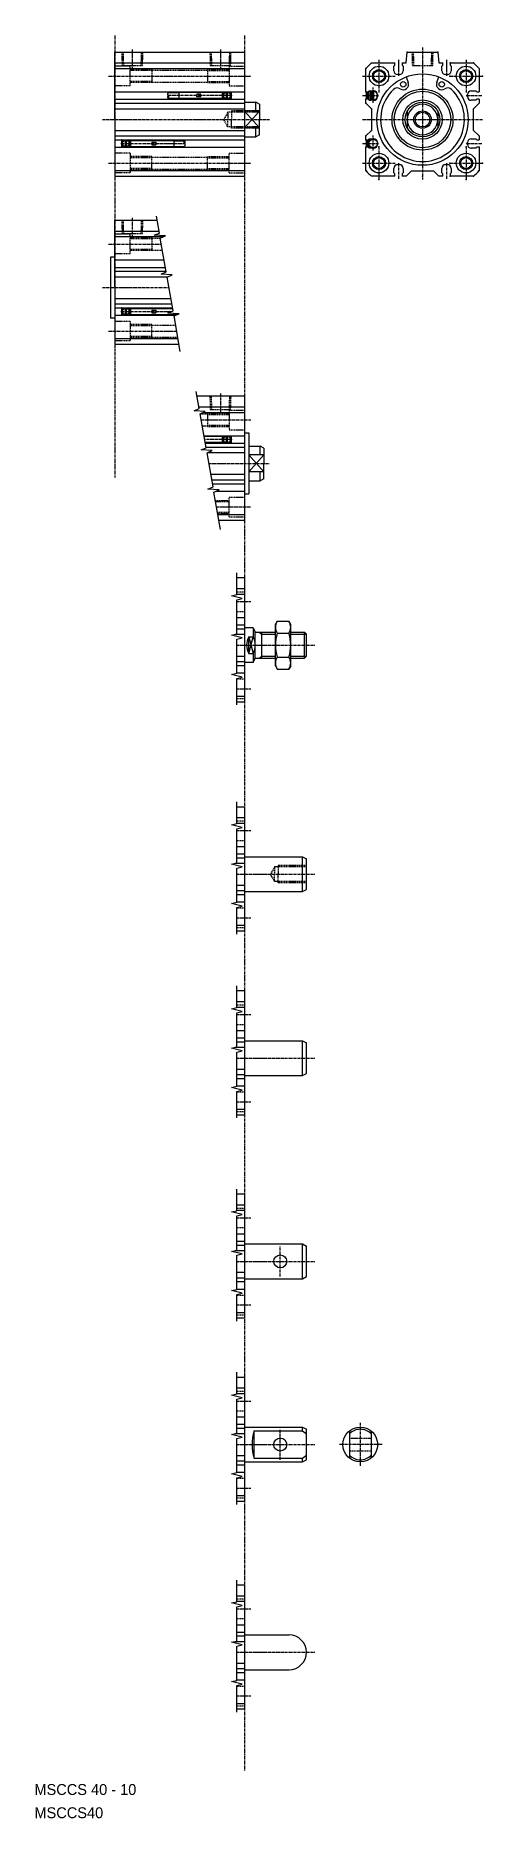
# Model space of a CAD drawing. Extents: x 165 to 370, y -123 to 695.
import ezdxf

# ---------------------------------------------------------------- set-up
doc = ezdxf.new("R2010")
doc.units = 0
for name, pattern in [('CENTER', [2, 1.25, -0.25, 0.25, -0.25]), ('DASHED', [0.75, 0.5, -0.25]), ('PHANTOM', [2.5, 1.25, -0.25, 0.25, -0.25, 0.25, -0.25])]:
    doc.linetypes.add(name, pattern=pattern)
doc.layers.get('0').update_dxf_attribs({"linetype": 'CONTINUOUS'})
doc.layers.add('CENTER', color=1, linetype='CENTER')

msp = doc.modelspace()

# ---------------------------------------------------------------- linework, layer by layer
at = {"color": 3, "linetype": 'PHANTOM'}
for p, q in [((201.29, 695.34), (201.29, 492.35)), ((260.79, 695.34), (260.79, -101.59))]:
    msp.add_line(p, q, dxfattribs=at)
at = {"color": 7, "linetype": 'CONTINUOUS'}
for p, q in [((201.29, 687.8), (260.79, 687.8)), ((201.29, 656.8), (201.29, 687.8)), ((260.79, 687.8), (260.79, 630.8)), ((335.13, 682.8), (335.63, 687.8)), ((335.63, 687.8), (349.63, 687.8)), ((349.63, 687.8), (350.13, 682.8)), ((201.29, 682.8), (260.79, 682.8)), ((201.29, 680.23), (260.79, 680.23)), ((316.63, 669.5), (316.63, 680.23)), ((319.2, 682.8), (329.93, 682.8)), ((329.93, 681.8), (329.48, 681.3)), ((329.48, 679.2), (329.48, 681.3)), ((329.93, 681.8), (329.93, 682.8)), ((333.33, 682.8), (333.33, 681.8)), ((333.33, 682.8), (335.13, 682.8)), ((333.78, 681.3), (333.33, 681.8)), ((333.78, 681.3), (333.78, 679.2)), ((350.13, 682.8), (351.93, 682.8)), ((351.93, 681.8), (351.48, 681.3)), ((351.48, 679.2), (351.48, 681.3)), ((351.93, 681.8), (351.93, 682.8)), ((355.33, 682.8), (355.33, 681.8)), ((355.33, 682.8), (366.06, 682.8)), ((355.78, 681.3), (355.33, 681.8)), ((355.78, 681.3), (355.78, 679.2)), ((368.63, 680.23), (368.63, 669.5)), ((332.08, 677.5), (331.18, 677.5)), ((335.17, 676.43), (336.1, 673.85)), ((349.15, 673.85), (350.09, 676.43)), ((354.08, 677.5), (353.18, 677.5)), ((201.29, 669.5), (260.79, 669.5)), ((201.29, 666.1), (260.79, 666.1)), ((201.29, 664.3), (260.79, 664.3)), ((230.79, 669.1), (225.81, 669.1)), ((230.79, 666.5), (225.81, 666.5)), ((230.79, 666.1), (230.79, 669.5)), ((250.69, 669.2), (230.79, 669.2)), ((250.69, 666.4), (230.79, 666.4)), ((238.99, 667.2), (238.99, 668.4)), ((240.79, 668.4), (238.99, 668.4)), ((240.79, 667.2), (238.99, 667.2)), ((240.79, 667.2), (240.79, 668.4)), ((250.69, 666.1), (250.69, 669.5)), ((250.89, 668.57), (250.89, 669.4)), ((250.89, 666.2), (250.89, 667.03)), ((252.54, 666.29), (252.54, 669.31)), ((253.04, 666.29), (253.04, 669.31)), ((254.69, 668.57), (254.69, 669.4)), ((254.69, 666.2), (254.69, 667.03)), ((254.79, 668.25), (254.79, 669.5)), ((254.79, 666.1), (254.79, 667.35)), ((260.79, 664.8), (266.06, 664.8)), ((266.06, 660.67), (266.06, 664.8)), ((267.79, 663.8), (266.06, 664.8)), ((267.79, 663.8), (267.79, 656.8)), ((316.63, 669.5), (317.63, 669.5)), ((317.63, 666.1), (316.63, 666.1)), ((316.63, 664.3), (316.63, 666.1)), ((316.63, 664.3), (319.13, 661.8)), ((316.93, 666.4), (316.93, 669.2)), ((316.93, 669.2), (317.03, 669.2)), ((316.93, 666.4), (317.03, 666.4)), ((317.03, 669.33), (317.53, 669.33)), ((317.03, 668.05), (317.03, 669.33)), ((317.03, 668.05), (317.53, 668.05)), ((317.03, 666.27), (317.03, 667.55)), ((317.03, 667.55), (317.53, 667.55)), ((317.03, 666.27), (317.53, 666.27)), ((317.53, 669.33), (318.05, 669.85)), ((317.53, 666.27), (317.53, 669.33)), ((318.05, 665.75), (317.53, 666.27)), ((318.13, 669.95), (317.63, 669.5)), ((317.63, 666.1), (318.13, 665.65)), ((318.05, 669.85), (318.93, 669.85)), ((318.05, 665.75), (318.05, 669.85)), ((318.05, 665.75), (318.93, 665.75)), ((318.13, 669.95), (320.23, 669.95)), ((320.23, 665.65), (318.13, 665.65)), ((318.93, 665.75), (318.93, 669.85)), ((318.93, 668.55), (319.43, 668.55)), ((318.93, 667.05), (319.43, 667.05)), ((319.43, 665.9), (319.43, 669.7)), ((319.43, 669.7), (320.23, 669.7)), ((319.43, 665.9), (320.23, 665.9)), ((320.23, 665.82), (320.23, 669.78)), ((321.93, 668.25), (321.93, 667.35)), ((363.33, 667.35), (363.33, 668.25)), ((365.03, 669.95), (367.13, 669.95)), ((367.13, 665.65), (365.03, 665.65)), ((366.13, 661.8), (368.63, 664.3)), ((367.63, 669.5), (367.13, 669.95)), ((367.13, 665.65), (367.63, 666.1)), ((367.63, 669.5), (368.63, 669.5)), ((368.63, 666.1), (367.63, 666.1)), ((368.63, 666.1), (368.63, 664.3)), ((201.29, 661.8), (260.79, 661.8)), ((201.29, 656.8), (201.29, 630.8)), ((267.79, 660.67), (260.79, 660.67)), ((260.79, 652.93), (267.79, 660.67)), ((267.79, 652.93), (260.79, 660.67)), ((267.79, 649.8), (267.79, 656.8)), ((319.13, 661.8), (319.13, 651.8)), ((335.63, 660.67), (335.63, 652.93)), ((349.63, 660.67), (349.63, 652.93)), ((366.13, 651.8), (366.13, 661.8)), ((201.29, 651.8), (260.79, 651.8)), ((201.29, 649.3), (260.79, 649.3)), ((201.29, 647.5), (260.79, 647.5)), ((204.29, 647.5), (204.29, 646.25)), ((204.39, 647.4), (204.39, 646.57)), ((206.04, 647.31), (206.04, 644.29)), ((206.54, 647.31), (206.54, 644.29)), ((208.19, 647.4), (208.19, 646.57)), ((208.39, 647.5), (208.39, 644.1)), ((208.39, 647.2), (228.29, 647.2)), ((228.29, 647.5), (228.29, 644.1)), ((228.29, 647.1), (233.28, 647.1)), ((267.79, 652.93), (260.79, 652.93)), ((260.79, 648.8), (266.06, 648.8)), ((266.06, 648.8), (266.06, 652.93)), ((267.79, 649.8), (266.06, 648.8)), ((319.13, 651.8), (316.63, 649.3)), ((316.63, 647.5), (316.63, 649.3)), ((316.63, 647.5), (317.63, 647.5)), ((316.93, 644.4), (316.93, 647.2)), ((316.93, 647.2), (317.03, 647.2)), ((317.03, 647.33), (317.53, 647.33)), ((317.03, 646.05), (317.03, 647.33)), ((317.53, 647.33), (318.05, 647.85)), ((317.53, 644.27), (317.53, 647.33)), ((318.13, 647.95), (317.63, 647.5)), ((318.05, 647.85), (318.93, 647.85)), ((318.05, 646.48), (318.05, 647.85)), ((318.13, 647.95), (320.23, 647.95)), ((318.93, 647.53), (318.93, 647.85)), ((365.03, 647.95), (367.13, 647.95)), ((368.63, 649.3), (366.13, 651.8)), ((367.63, 647.5), (367.13, 647.95)), ((367.63, 647.5), (368.63, 647.5)), ((368.63, 649.3), (368.63, 647.5)), ((201.29, 644.1), (260.79, 644.1)), ((204.29, 645.35), (204.29, 644.1)), ((204.39, 645.03), (204.39, 644.2)), ((208.19, 645.03), (208.19, 644.2)), ((208.39, 644.4), (228.29, 644.4)), ((218.29, 646.4), (218.29, 645.2)), ((218.29, 646.4), (220.09, 646.4)), ((218.29, 645.2), (220.09, 645.2)), ((220.09, 646.4), (220.09, 645.2)), ((228.29, 644.5), (233.28, 644.5)), ((316.63, 633.37), (316.63, 644.1)), ((317.63, 644.1), (316.63, 644.1)), ((316.93, 644.4), (317.03, 644.4)), ((317.03, 646.05), (317.53, 646.05)), ((317.03, 644.27), (317.03, 645.55)), ((317.03, 645.55), (317.53, 645.55)), ((317.03, 644.27), (317.53, 644.27)), ((318.05, 643.75), (317.53, 644.27)), ((317.63, 644.1), (318.13, 643.65)), ((318.05, 643.75), (318.05, 645.12)), ((318.05, 643.75), (318.93, 643.75)), ((320.23, 643.65), (318.13, 643.65)), ((318.93, 643.75), (318.93, 644.07)), ((321.93, 646.25), (321.93, 645.35)), ((363.33, 645.35), (363.33, 646.25)), ((367.13, 643.65), (365.03, 643.65)), ((367.13, 643.65), (367.63, 644.1)), ((368.63, 644.1), (367.63, 644.1)), ((368.63, 644.1), (368.63, 633.37)), ((201.29, 633.37), (260.79, 633.37)), ((201.29, 630.8), (260.79, 630.8)), ((329.93, 630.8), (319.2, 630.8)), ((329.48, 632.3), (329.48, 634.4)), ((329.48, 632.3), (329.93, 631.8)), ((329.93, 630.8), (329.93, 631.8)), ((331.18, 636.1), (332.08, 636.1)), ((333.33, 631.8), (333.78, 632.3)), ((333.33, 631.8), (333.33, 630.8)), ((335.13, 630.8), (333.33, 630.8)), ((333.78, 634.4), (333.78, 632.3)), ((335.13, 630.8), (337.63, 633.3)), ((337.63, 633.3), (347.63, 633.3)), ((347.63, 633.3), (350.13, 630.8)), ((351.93, 630.8), (350.13, 630.8)), ((351.48, 632.3), (351.48, 634.4)), ((351.48, 632.3), (351.93, 631.8)), ((351.93, 630.8), (351.93, 631.8)), ((353.18, 636.1), (354.08, 636.1)), ((355.33, 631.8), (355.78, 632.3)), ((355.33, 631.8), (355.33, 630.8)), ((366.06, 630.8), (355.33, 630.8)), ((355.78, 634.4), (355.78, 632.3)), ((201.29, 610.61), (220.69, 610.61)), ((201.29, 579.61), (201.29, 610.61)), ((201.29, 605.61), (221.57, 605.61)), ((201.29, 603.04), (223.8, 603.04)), ((199.29, 593.61), (199.29, 565.61)), ((201.29, 593.61), (199.29, 593.61)), ((201.29, 592.31), (223.92, 592.31)), ((201.29, 588.91), (224.52, 588.91)), ((201.29, 587.11), (224.83, 587.11)), ((201.29, 584.61), (225.62, 584.61)), ((201.29, 579.61), (201.29, 553.61)), ((201.29, 574.61), (227.04, 574.61)), ((201.29, 565.61), (199.29, 565.61)), ((201.29, 572.11), (227.48, 572.11)), ((201.29, 570.31), (227.8, 570.31)), ((201.29, 566.91), (229.13, 566.91)), ((204.29, 570.31), (204.29, 569.06)), ((204.29, 568.16), (204.29, 566.91)), ((204.39, 570.21), (204.39, 569.38)), ((204.39, 567.84), (204.39, 567.01)), ((206.04, 570.12), (206.04, 567.1)), ((206.54, 570.12), (206.54, 567.1)), ((208.19, 570.21), (208.19, 569.38)), ((208.19, 567.84), (208.19, 567.01)), ((208.39, 570.31), (208.39, 566.91)), ((208.39, 570.01), (227.85, 570.01)), ((208.39, 567.21), (228.29, 567.21)), ((218.29, 569.21), (218.29, 568.01)), ((218.29, 569.21), (220.09, 569.21)), ((218.29, 568.01), (220.09, 568.01)), ((220.09, 569.21), (220.09, 568.01)), ((228.29, 567.79), (228.29, 566.91)), ((228.29, 567.31), (230.05, 567.31)), ((201.29, 556.18), (230.29, 556.18)), ((201.29, 553.61), (230.74, 553.61)), ((239.03, 529.86), (260.79, 529.86)), ((239.91, 524.86), (260.79, 524.86)), ((260.79, 529.86), (260.79, 472.86)), ((241.85, 522.3), (260.79, 522.3)), ((242.25, 511.56), (260.79, 511.56)), ((250.69, 511.26), (242.31, 511.26)), ((250.69, 508.46), (242.8, 508.46)), ((242.85, 508.16), (260.79, 508.16)), ((250.69, 508.16), (250.69, 511.56)), ((250.89, 510.63), (250.89, 511.46)), ((250.89, 508.26), (250.89, 509.09)), ((252.54, 508.36), (252.54, 511.37)), ((253.04, 508.36), (253.04, 511.37)), ((254.69, 510.63), (254.69, 511.46)), ((254.69, 508.26), (254.69, 509.09)), ((254.79, 510.31), (254.79, 511.56)), ((254.79, 508.16), (254.79, 509.41)), ((260.79, 512.86), (262.79, 512.86)), ((262.79, 512.86), (262.79, 484.86)), ((243.17, 506.36), (260.79, 506.36)), ((244.01, 503.86), (260.79, 503.86)), ((262.79, 506.86), (268.06, 506.86)), ((262.79, 494.99), (269.79, 502.74)), ((269.79, 494.99), (262.79, 502.74)), ((269.79, 502.74), (262.79, 502.74)), ((269.79, 505.86), (268.06, 506.86)), ((268.06, 502.74), (268.06, 506.86)), ((269.79, 505.86), (269.79, 498.86)), ((245.38, 493.86), (260.79, 493.86)), ((245.82, 491.36), (260.79, 491.36)), ((269.79, 494.99), (262.79, 494.99)), ((268.06, 490.86), (268.06, 494.99)), ((269.79, 491.86), (268.06, 490.86)), ((269.79, 491.86), (269.79, 498.86)), ((246.13, 489.56), (260.79, 489.56)), ((247.85, 486.16), (260.79, 486.16)), ((260.79, 484.86), (262.79, 484.86)), ((262.79, 490.86), (268.06, 490.86)), ((248.63, 475.43), (260.79, 475.43)), ((249.08, 472.86), (260.79, 472.86)), ((257.33, 446.41), (260.79, 446.41)), ((260.79, 446.41), (260.79, 389.41)), ((257.33, 441.41), (260.79, 441.41)), ((257.33, 438.84), (260.79, 438.84)), ((257.33, 428.11), (260.79, 428.11)), ((275.07, 424.91), (275.92, 426.38)), ((275.92, 426.38), (281.22, 426.38)), ((282.07, 424.91), (281.22, 426.38)), ((256.5, 420.41), (260.79, 420.41)), ((257.33, 424.71), (260.79, 424.71)), ((257.33, 422.91), (260.79, 422.91)), ((264.79, 423.41), (260.79, 423.41)), ((262.79, 419.28), (264.79, 419.28)), ((262.79, 411.53), (262.79, 419.28)), ((264.79, 423.41), (265.79, 421.41)), ((264.79, 423.41), (264.79, 419.28)), ((265.79, 421.41), (275.07, 421.41)), ((265.79, 409.41), (265.79, 421.41)), ((268.79, 409.41), (268.79, 421.41)), ((275.07, 405.91), (275.07, 424.91)), ((275.92, 420.89), (281.22, 420.89)), ((282.07, 405.91), (282.07, 424.91)), ((282.07, 421.41), (288.35, 421.41)), ((288.35, 409.41), (288.35, 421.41)), ((288.35, 421.41), (289.29, 420.46)), ((289.29, 410.35), (289.29, 420.46)), ((257.33, 410.41), (260.79, 410.41)), ((262.79, 411.53), (264.79, 411.53)), ((264.79, 411.53), (264.79, 407.41)), ((264.79, 407.41), (265.79, 409.41)), ((265.79, 409.41), (275.07, 409.41)), ((275.92, 409.92), (281.22, 409.92)), ((282.07, 409.41), (288.35, 409.41)), ((288.35, 409.41), (289.29, 410.35)), ((257.33, 407.91), (260.79, 407.91)), ((257.33, 406.11), (260.79, 406.11)), ((257.33, 402.71), (260.79, 402.71)), ((264.79, 407.41), (260.79, 407.41)), ((275.07, 405.91), (275.92, 404.44)), ((275.92, 404.44), (281.22, 404.44)), ((282.07, 405.91), (281.22, 404.44)), ((257.33, 391.98), (260.79, 391.98)), ((257.33, 389.41), (260.79, 389.41)), ((257.33, 341.21), (260.79, 341.21)), ((257.33, 336.21), (260.79, 336.21)), ((260.79, 341.21), (260.79, 284.21)), ((257.33, 333.64), (260.79, 333.64)), ((257.33, 322.91), (260.79, 322.91)), ((257.33, 319.51), (260.79, 319.51)), ((256.5, 315.21), (260.79, 315.21)), ((257.33, 317.71), (260.79, 317.71)), ((260.79, 318.21), (287.56, 318.21)), ((287.56, 302.21), (287.56, 318.21)), ((287.56, 318.21), (289.29, 317.21)), ((289.29, 303.21), (289.29, 317.21)), ((257.33, 305.21), (260.79, 305.21)), ((287.56, 302.21), (289.29, 303.21)), ((257.33, 302.71), (260.79, 302.71)), ((257.33, 300.91), (260.79, 300.91)), ((257.33, 297.51), (260.79, 297.51)), ((260.79, 302.21), (287.56, 302.21)), ((257.33, 286.78), (260.79, 286.78)), ((257.33, 284.21), (260.79, 284.21)), ((257.33, 256.72), (260.79, 256.72)), ((260.79, 256.72), (260.79, 199.72)), ((257.33, 251.72), (260.79, 251.72)), ((257.33, 249.15), (260.79, 249.15)), ((257.33, 238.42), (260.79, 238.42)), ((256.5, 230.72), (260.79, 230.72)), ((257.33, 235.02), (260.79, 235.02)), ((257.33, 233.22), (260.79, 233.22)), ((260.79, 233.72), (287.56, 233.72)), ((287.56, 217.72), (287.56, 233.72)), ((287.56, 233.72), (289.29, 232.72)), ((289.29, 218.72), (289.29, 232.72)), ((257.33, 220.72), (260.79, 220.72)), ((257.33, 218.22), (260.79, 218.22)), ((257.33, 216.42), (260.79, 216.42)), ((257.33, 213.02), (260.79, 213.02)), ((260.79, 217.72), (287.56, 217.72)), ((287.56, 217.72), (289.29, 218.72)), ((257.33, 202.29), (260.79, 202.29)), ((257.33, 199.72), (260.79, 199.72)), ((257.33, 163.38), (260.79, 163.38)), ((257.33, 158.38), (260.79, 158.38)), ((257.33, 155.82), (260.79, 155.82)), ((260.79, 163.38), (260.79, 106.38)), ((257.33, 145.08), (260.79, 145.08)), ((257.33, 141.68), (260.79, 141.68)), ((257.33, 139.88), (260.79, 139.88)), ((260.79, 140.38), (287.56, 140.38)), ((287.56, 124.38), (287.56, 140.38)), ((287.56, 140.38), (289.29, 139.38)), ((289.29, 125.38), (289.29, 139.38)), ((256.5, 137.38), (260.79, 137.38)), ((257.33, 127.38), (260.79, 127.38)), ((257.33, 124.88), (260.79, 124.88)), ((257.33, 123.08), (260.79, 123.08)), ((260.79, 124.38), (287.56, 124.38)), ((287.56, 124.38), (289.29, 125.38)), ((257.33, 119.68), (260.79, 119.68)), ((257.33, 108.95), (260.79, 108.95)), ((257.33, 106.38), (260.79, 106.38)), ((257.33, 79.24), (260.79, 79.24)), ((257.33, 74.24), (260.79, 74.24)), ((260.79, 79.24), (260.79, 22.24)), ((257.33, 71.67), (260.79, 71.67)), ((257.33, 60.94), (260.79, 60.94)), ((257.33, 57.54), (260.79, 57.54)), ((256.5, 53.24), (260.79, 53.24)), ((257.33, 55.74), (260.79, 55.74)), ((260.79, 56.24), (287.56, 56.24)), ((265.29, 54.49), (287.56, 54.49)), ((265.29, 42), (265.29, 54.49)), ((287.56, 54.49), (287.56, 56.24)), ((287.56, 56.24), (289.29, 55.24)), ((287.56, 54.49), (289.29, 53.14)), ((289.29, 41.24), (289.29, 55.24)), ((309.03, 54.49), (309.03, 42)), ((319.03, 54.49), (319.03, 42)), ((257.33, 43.24), (260.79, 43.24)), ((265.29, 42), (287.56, 42)), ((287.56, 42), (289.29, 43.34)), ((287.56, 40.24), (287.56, 42)), ((287.56, 40.24), (289.29, 41.24)), ((257.33, 40.74), (260.79, 40.74)), ((257.33, 38.94), (260.79, 38.94)), ((257.33, 35.54), (260.79, 35.54)), ((260.79, 40.24), (287.56, 40.24)), ((257.33, 24.81), (260.79, 24.81)), ((257.33, 22.24), (260.79, 22.24)), ((257.33, -16.19), (260.79, -16.19)), ((260.79, -16.19), (260.79, -73.19)), ((257.33, -21.19), (260.79, -21.19)), ((257.33, -23.76), (260.79, -23.76)), ((257.33, -34.49), (260.79, -34.49)), ((257.33, -37.89), (260.79, -37.89)), ((257.33, -39.69), (260.79, -39.69)), ((260.79, -39.19), (281.29, -39.19)), ((256.5, -42.19), (260.79, -42.19)), ((257.33, -52.19), (260.79, -52.19)), ((257.33, -54.69), (260.79, -54.69)), ((257.33, -56.49), (260.79, -56.49)), ((260.79, -55.19), (281.29, -55.19)), ((257.33, -59.89), (260.79, -59.89)), ((257.33, -70.62), (260.79, -70.62)), ((257.33, -73.19), (260.79, -73.19))]:
    msp.add_line(p, q, dxfattribs=at)
at = {"color": 3, "linetype": 'DASHED'}
for p, q in [((204.43, 687.8), (204.62, 681.6)), ((205.01, 687.8), (205.2, 681.6)), ((213.38, 681.6), (213.58, 687.8)), ((213.96, 681.6), (214.16, 687.8)), ((244.93, 687.8), (245.12, 681.6)), ((245.51, 687.8), (245.7, 681.6)), ((253.88, 681.6), (254.08, 687.8)), ((254.46, 681.6), (254.66, 687.8)), ((337.76, 687.8), (337.96, 681.6)), ((338.34, 687.8), (338.54, 681.6)), ((346.72, 681.6), (346.91, 687.8)), ((347.3, 681.6), (347.49, 687.8)), ((208.29, 681.3), (201.29, 681.3)), ((204.62, 681.6), (213.96, 681.6)), ((208.29, 672.3), (208.29, 681.3)), ((218.29, 679.8), (208.29, 679.8)), ((218.29, 679.8), (218.29, 673.8)), ((243.79, 679.8), (243.79, 673.8)), ((243.79, 679.8), (253.79, 679.8)), ((245.12, 681.6), (254.46, 681.6)), ((253.79, 681.3), (253.79, 672.3)), ((253.79, 681.3), (260.79, 681.3)), ((337.96, 681.6), (347.3, 681.6)), ((208.29, 672.3), (201.29, 672.3)), ((218.29, 679.26), (208.29, 679.26)), ((218.29, 674.34), (208.29, 674.34)), ((218.29, 673.8), (208.29, 673.8)), ((218.29, 679.55), (243.79, 679.55)), ((218.29, 674.05), (243.79, 674.05)), ((243.79, 679.26), (253.79, 679.26)), ((243.79, 674.34), (253.79, 674.34)), ((243.79, 673.8), (253.79, 673.8)), ((253.79, 672.3), (260.79, 672.3)), ((253.19, 660.13), (251.27, 656.8)), ((253.19, 653.48), (251.27, 656.8)), ((267.79, 660.13), (253.19, 660.13)), ((253.19, 660.13), (253.19, 656.8)), ((253.19, 653.48), (253.19, 656.8)), ((254.79, 660.8), (254.79, 656.8)), ((267.79, 660.8), (254.79, 660.8)), ((254.79, 652.8), (254.79, 656.8)), ((267.79, 653.48), (253.19, 653.48)), ((267.79, 652.8), (254.79, 652.8)), ((208.29, 641.3), (201.29, 641.3)), ((208.29, 641.3), (208.29, 632.3)), ((218.29, 639.8), (208.29, 639.8)), ((218.29, 639.26), (208.29, 639.26)), ((218.29, 633.8), (218.29, 639.8)), ((218.29, 639.55), (243.79, 639.55)), ((243.79, 633.8), (243.79, 639.8)), ((243.79, 639.8), (253.79, 639.8)), ((243.79, 639.26), (253.79, 639.26)), ((253.79, 641.3), (260.79, 641.3)), ((253.79, 632.3), (253.79, 641.3)), ((208.29, 632.3), (201.29, 632.3)), ((218.29, 634.34), (208.29, 634.34)), ((218.29, 633.8), (208.29, 633.8)), ((218.29, 634.05), (243.79, 634.05)), ((243.79, 634.34), (253.79, 634.34)), ((243.79, 633.8), (253.79, 633.8)), ((253.79, 632.3), (260.79, 632.3)), ((204.43, 610.61), (204.62, 604.41)), ((205.01, 610.61), (205.2, 604.41)), ((213.38, 604.41), (213.58, 610.61)), ((213.96, 604.41), (214.16, 610.61)), ((208.29, 604.11), (201.29, 604.11)), ((204.62, 604.41), (213.96, 604.41)), ((208.29, 595.11), (208.29, 604.11)), ((218.29, 602.61), (208.29, 602.61)), ((218.29, 602.07), (208.29, 602.07)), ((218.29, 602.61), (218.29, 596.61)), ((218.29, 602.36), (222.23, 602.36)), ((208.29, 595.11), (201.29, 595.11)), ((218.29, 597.15), (208.29, 597.15)), ((218.29, 596.61), (208.29, 596.61)), ((218.29, 596.86), (223.11, 596.86)), ((208.29, 564.11), (201.29, 564.11)), ((208.29, 564.11), (208.29, 555.11)), ((218.29, 562.61), (208.29, 562.61)), ((218.29, 562.07), (208.29, 562.07)), ((218.29, 557.15), (208.29, 557.15)), ((218.29, 556.61), (218.29, 562.61)), ((218.29, 562.36), (229.2, 562.36)), ((218.29, 556.86), (230.17, 556.86)), ((208.29, 555.11), (201.29, 555.11)), ((218.29, 556.61), (208.29, 556.61)), ((244.93, 529.86), (245.12, 523.66)), ((245.51, 529.86), (245.7, 523.66)), ((253.88, 523.66), (254.08, 529.86)), ((254.46, 523.66), (254.66, 529.86)), ((240.48, 521.61), (243.79, 521.61)), ((241.45, 516.11), (243.79, 516.11)), ((243.79, 521.86), (243.79, 515.86)), ((243.79, 521.86), (253.79, 521.86)), ((243.79, 521.32), (253.79, 521.32)), ((243.79, 516.41), (253.79, 516.41)), ((243.79, 515.86), (253.79, 515.86)), ((245.12, 523.66), (254.46, 523.66)), ((253.79, 523.36), (260.79, 523.36)), ((253.79, 523.36), (253.79, 514.36)), ((253.79, 514.36), (260.79, 514.36)), ((253.79, 483.36), (260.79, 483.36)), ((253.79, 474.36), (253.79, 483.36)), ((247.49, 481.86), (253.79, 481.86)), ((247.59, 481.32), (253.79, 481.32)), ((248.45, 476.41), (253.79, 476.41)), ((248.55, 475.86), (253.79, 475.86)), ((253.79, 474.36), (260.79, 474.36)), ((257.33, 439.91), (260.79, 439.91)), ((257.33, 430.91), (260.79, 430.91)), ((257.33, 399.91), (260.79, 399.91)), ((257.33, 390.91), (260.79, 390.91)), ((257.33, 334.71), (260.79, 334.71)), ((257.33, 325.71), (260.79, 325.71)), ((274.69, 313.54), (272.77, 310.21)), ((289.29, 313.54), (274.69, 313.54)), ((274.69, 313.54), (274.69, 310.21)), ((289.29, 314.21), (276.29, 314.21)), ((276.29, 314.21), (276.29, 310.21)), ((274.69, 306.89), (272.77, 310.21)), ((274.69, 306.89), (274.69, 310.21)), ((289.29, 306.89), (274.69, 306.89)), ((276.29, 306.21), (276.29, 310.21)), ((289.29, 306.21), (276.29, 306.21)), ((257.33, 294.71), (260.79, 294.71)), ((257.33, 285.71), (260.79, 285.71)), ((257.33, 250.22), (260.79, 250.22)), ((257.33, 241.22), (260.79, 241.22)), ((257.33, 210.22), (260.79, 210.22)), ((257.33, 201.22), (260.79, 201.22)), ((257.33, 156.88), (260.79, 156.88)), ((257.33, 147.88), (260.79, 147.88)), ((257.33, 116.88), (260.79, 116.88)), ((257.33, 107.88), (260.79, 107.88)), ((257.33, 72.74), (260.79, 72.74)), ((257.33, 63.74), (260.79, 63.74)), ((309.03, 51.24), (319.03, 51.24)), ((319.03, 45.24), (309.03, 45.24)), ((257.33, 32.74), (260.79, 32.74)), ((257.33, 23.74), (260.79, 23.74)), ((257.33, -22.69), (260.79, -22.69)), ((257.33, -31.69), (260.79, -31.69)), ((257.33, -62.69), (260.79, -62.69)), ((257.33, -71.69), (260.79, -71.69))]:
    msp.add_line(p, q, dxfattribs=at)
at = {"color": 3, "linetype": 'CONTINUOUS'}
for p, q in [((221.73, 604.69), (220.37, 612.43)), ((219.38, 603.66), (221.73, 604.69)), ((224.51, 603.35), (219.38, 603.66)), ((222.15, 602.32), (224.51, 603.35)), ((224.88, 586.83), (222.15, 602.32)), ((222.52, 585.81), (224.88, 586.83)), ((227.66, 585.49), (222.52, 585.81)), ((225.3, 584.47), (227.66, 585.49)), ((228.03, 568.98), (225.3, 584.47)), ((225.67, 567.95), (228.03, 568.98)), ((230.81, 567.64), (225.67, 567.95)), ((228.45, 566.61), (230.81, 567.64)), ((231.32, 550.3), (228.45, 566.61)), ((237.69, 523.03), (240.05, 524.06)), ((240.05, 524.06), (238.67, 531.87)), ((242.83, 522.72), (237.69, 523.03)), ((240.47, 521.7), (242.83, 522.72)), ((243.22, 506.07), (240.47, 521.7)), ((240.87, 505.04), (243.22, 506.07)), ((246, 504.73), (240.87, 505.04)), ((243.64, 503.7), (246, 504.73)), ((246.4, 488.08), (243.64, 503.7)), ((244.04, 487.05), (246.4, 488.08)), ((249.17, 486.74), (244.04, 487.05)), ((246.81, 485.71), (249.17, 486.74)), ((249.86, 468.45), (246.81, 485.71)), ((257.33, 438.67), (257.33, 448.61)), ((254.83, 438.07), (257.33, 438.67)), ((259.83, 436.87), (254.83, 438.07)), ((257.33, 436.27), (259.83, 436.87)), ((257.33, 420.61), (257.33, 436.27)), ((254.83, 420.01), (257.33, 420.61)), ((259.83, 418.81), (254.83, 420.01)), ((257.33, 418.21), (259.83, 418.81)), ((257.33, 402.54), (257.33, 418.21)), ((262.79, 411.53), (264.79, 419.28)), ((262.79, 419.28), (264.79, 411.53)), ((267.58, 421.41), (268.79, 420.46)), ((268.79, 420.46), (275.07, 420.46)), ((282.07, 420.46), (289.29, 420.46)), ((267.58, 409.41), (268.79, 410.35)), ((268.79, 410.35), (275.07, 410.35)), ((282.07, 410.35), (289.29, 410.35)), ((254.83, 401.94), (257.33, 402.54)), ((259.83, 400.74), (254.83, 401.94)), ((257.33, 400.14), (259.83, 400.74)), ((257.33, 387.92), (257.33, 400.14)), ((257.33, 333.48), (257.33, 343.41)), ((254.83, 332.88), (257.33, 333.48)), ((259.83, 331.68), (254.83, 332.88)), ((257.33, 331.08), (259.83, 331.68)), ((257.33, 315.41), (257.33, 331.08)), ((254.83, 314.81), (257.33, 315.41)), ((259.83, 313.61), (254.83, 314.81)), ((257.33, 313.01), (259.83, 313.61)), ((257.33, 297.35), (257.33, 313.01)), ((254.83, 296.75), (257.33, 297.35)), ((259.83, 295.55), (254.83, 296.75)), ((257.33, 294.95), (259.83, 295.55)), ((257.33, 282.73), (257.33, 294.95)), ((257.33, 248.99), (257.33, 258.92)), ((254.83, 248.39), (257.33, 248.99)), ((259.83, 247.19), (254.83, 248.39)), ((257.33, 246.59), (259.83, 247.19)), ((257.33, 230.92), (257.33, 246.59)), ((254.83, 230.32), (257.33, 230.92)), ((259.83, 229.12), (254.83, 230.32)), ((257.33, 228.52), (259.83, 229.12)), ((257.33, 212.86), (257.33, 228.52)), ((254.83, 212.26), (257.33, 212.86)), ((259.83, 211.06), (254.83, 212.26)), ((257.33, 210.46), (259.83, 211.06)), ((257.33, 198.24), (257.33, 210.46)), ((257.33, 155.65), (257.33, 165.58)), ((254.83, 155.05), (257.33, 155.65)), ((259.83, 153.85), (254.83, 155.05)), ((257.33, 153.25), (259.83, 153.85)), ((257.33, 137.58), (257.33, 153.25)), ((254.83, 136.98), (257.33, 137.58)), ((259.83, 135.78), (254.83, 136.98)), ((257.33, 135.18), (259.83, 135.78)), ((257.33, 119.52), (257.33, 135.18)), ((254.83, 118.92), (257.33, 119.52)), ((259.83, 117.72), (254.83, 118.92)), ((257.33, 117.12), (259.83, 117.72)), ((257.33, 104.9), (257.33, 117.12)), ((257.33, 71.51), (257.33, 81.44)), ((254.83, 70.91), (257.33, 71.51)), ((259.83, 69.71), (254.83, 70.91)), ((257.33, 69.11), (259.83, 69.71)), ((257.33, 53.44), (257.33, 69.11)), ((254.83, 52.84), (257.33, 53.44)), ((259.83, 51.64), (254.83, 52.84)), ((257.33, 51.04), (259.83, 51.64)), ((257.33, 35.38), (257.33, 51.04)), ((254.83, 34.78), (257.33, 35.38)), ((259.83, 33.58), (254.83, 34.78)), ((257.33, 32.98), (259.83, 33.58)), ((257.33, 20.76), (257.33, 32.98)), ((257.33, -23.93), (257.33, -13.99)), ((254.83, -24.53), (257.33, -23.93)), ((259.83, -25.73), (254.83, -24.53)), ((257.33, -26.33), (259.83, -25.73)), ((257.33, -41.99), (257.33, -26.33)), ((254.83, -42.59), (257.33, -41.99)), ((259.83, -43.79), (254.83, -42.59)), ((257.33, -44.39), (259.83, -43.79)), ((257.33, -60.06), (257.33, -44.39)), ((254.83, -60.66), (257.33, -60.06)), ((259.83, -61.86), (254.83, -60.66)), ((257.33, -62.46), (259.83, -61.86)), ((257.33, -74.68), (257.33, -62.46))]:
    msp.add_line(p, q, dxfattribs=at)
at = {"color": 7, "linetype": 'CONTINUOUS'}
for points in [[(225.81, 669.1, 0), (225.8, 669.1, 0), (225.79, 669.1, 0), (225.79, 669.1, 0), (225.78, 669.1, 0), (225.77, 669.1, 0), (225.76, 669.09, 0), (225.76, 669.09, 0), (225.75, 669.09, 0), (225.74, 669.09, 0), (225.73, 669.08, 0), (225.73, 669.08, 0), (225.72, 669.07, 0), (225.71, 669.07, 0), (225.71, 669.06, 0), (225.7, 669.06, 0), (225.69, 669.05, 0), (225.69, 669.05, 0), (225.68, 669.04, 0), (225.67, 669.03, 0), (225.67, 669.03, 0), (225.66, 669.02, 0), (225.65, 669.01, 0), (225.65, 669, 0), (225.64, 668.99, 0), (225.63, 668.98, 0), (225.63, 668.97, 0), (225.62, 668.96, 0), (225.62, 668.95, 0), (225.61, 668.94, 0), (225.61, 668.93, 0), (225.6, 668.92, 0), (225.6, 668.91, 0), (225.59, 668.9, 0), (225.59, 668.89, 0), (225.58, 668.88, 0), (225.58, 668.86, 0), (225.57, 668.85, 0), (225.57, 668.84, 0), (225.56, 668.83, 0), (225.56, 668.81, 0), (225.55, 668.8, 0), (225.55, 668.79, 0), (225.55, 668.77, 0), (225.54, 668.76, 0), (225.54, 668.74, 0), (225.54, 668.73, 0), (225.53, 668.72, 0), (225.53, 668.7, 0), (225.53, 668.69, 0), (225.52, 668.67, 0), (225.52, 668.66, 0), (225.52, 668.64, 0), (225.52, 668.63, 0), (225.52, 668.61, 0), (225.51, 668.59, 0), (225.51, 668.58, 0), (225.51, 668.56, 0), (225.51, 668.55, 0), (225.51, 668.53, 0), (225.51, 668.52, 0), (225.51, 668.5, 0), (225.51, 668.48, 0), (225.51, 668.47, 0), (225.51, 668.45, 0), (225.51, 668.44, 0), (225.51, 668.42, 0), (225.51, 668.4, 0), (225.51, 668.39, 0), (225.51, 668.37, 0), (225.51, 668.36, 0), (225.51, 668.34, 0), (225.51, 668.33, 0), (225.51, 668.31, 0), (225.52, 668.29, 0), (225.52, 668.28, 0), (225.52, 668.26, 0), (225.52, 668.25, 0), (225.52, 668.23, 0), (225.53, 668.22, 0), (225.53, 668.2, 0), (225.53, 668.19, 0), (225.54, 668.17, 0), (225.54, 668.16, 0), (225.54, 668.15, 0), (225.55, 668.13, 0), (225.55, 668.12, 0), (225.55, 668.1, 0), (225.56, 668.09, 0), (225.56, 668.08, 0), (225.57, 668.06, 0), (225.57, 668.05, 0), (225.58, 668.04, 0), (225.58, 668.03, 0), (225.59, 668.02, 0), (225.59, 668, 0), (225.6, 667.99, 0), (225.6, 667.98, 0), (225.61, 667.97, 0), (225.61, 667.96, 0), (225.62, 667.95, 0), (225.62, 667.94, 0), (225.63, 667.93, 0), (225.63, 667.92, 0), (225.64, 667.91, 0), (225.65, 667.9, 0), (225.65, 667.89, 0), (225.66, 667.89, 0), (225.67, 667.88, 0), (225.67, 667.87, 0), (225.68, 667.86, 0), (225.69, 667.86, 0), (225.69, 667.85, 0), (225.7, 667.85, 0), (225.71, 667.84, 0), (225.71, 667.83, 0), (225.72, 667.83, 0), (225.73, 667.83, 0), (225.73, 667.82, 0), (225.74, 667.82, 0), (225.75, 667.81, 0), (225.76, 667.81, 0), (225.76, 667.81, 0), (225.77, 667.81, 0), (225.78, 667.81, 0), (225.79, 667.8, 0), (225.79, 667.8, 0), (225.8, 667.8, 0), (225.81, 667.8, 0)], [(225.81, 666.5, 0), (225.82, 666.5, 0), (225.84, 666.51, 0), (225.85, 666.51, 0), (225.87, 666.51, 0), (225.88, 666.52, 0), (225.89, 666.53, 0), (225.91, 666.54, 0), (225.92, 666.55, 0), (225.94, 666.56, 0), (225.95, 666.58, 0), (225.96, 666.59, 0), (225.97, 666.61, 0), (225.99, 666.63, 0), (226, 666.65, 0), (226.01, 666.67, 0), (226.02, 666.69, 0), (226.03, 666.72, 0), (226.04, 666.74, 0), (226.05, 666.76, 0), (226.06, 666.79, 0), (226.06, 666.82, 0), (226.07, 666.85, 0), (226.08, 666.87, 0), (226.08, 666.9, 0), (226.09, 666.93, 0), (226.09, 666.96, 0), (226.1, 666.99, 0), (226.1, 667.03, 0), (226.1, 667.06, 0), (226.11, 667.09, 0), (226.11, 667.12, 0), (226.11, 667.15, 0), (226.11, 667.18, 0), (226.11, 667.22, 0), (226.1, 667.25, 0), (226.1, 667.28, 0), (226.1, 667.31, 0), (226.09, 667.34, 0), (226.09, 667.37, 0), (226.08, 667.4, 0), (226.08, 667.43, 0), (226.07, 667.46, 0), (226.06, 667.49, 0), (226.06, 667.51, 0), (226.05, 667.54, 0), (226.04, 667.56, 0), (226.03, 667.59, 0), (226.02, 667.61, 0), (226.01, 667.63, 0), (226, 667.65, 0), (225.99, 667.67, 0), (225.97, 667.69, 0), (225.96, 667.71, 0), (225.95, 667.73, 0), (225.94, 667.74, 0), (225.92, 667.75, 0), (225.91, 667.76, 0), (225.89, 667.77, 0), (225.88, 667.78, 0), (225.87, 667.79, 0), (225.85, 667.79, 0), (225.84, 667.8, 0), (225.82, 667.8, 0), (225.81, 667.8, 0), (225.79, 667.8, 0), (225.78, 667.8, 0), (225.76, 667.79, 0), (225.75, 667.79, 0), (225.73, 667.78, 0), (225.72, 667.77, 0), (225.71, 667.76, 0), (225.69, 667.75, 0), (225.68, 667.74, 0), (225.67, 667.73, 0), (225.65, 667.71, 0), (225.64, 667.69, 0), (225.63, 667.67, 0), (225.62, 667.65, 0), (225.61, 667.63, 0), (225.6, 667.61, 0), (225.59, 667.59, 0), (225.58, 667.56, 0), (225.57, 667.54, 0), (225.56, 667.51, 0), (225.55, 667.49, 0), (225.54, 667.46, 0), (225.54, 667.43, 0), (225.53, 667.4, 0), (225.52, 667.37, 0), (225.52, 667.34, 0), (225.52, 667.31, 0), (225.51, 667.28, 0), (225.51, 667.25, 0), (225.51, 667.22, 0), (225.51, 667.18, 0), (225.51, 667.15, 0), (225.51, 667.12, 0), (225.51, 667.09, 0), (225.51, 667.06, 0), (225.51, 667.03, 0), (225.52, 666.99, 0), (225.52, 666.96, 0), (225.52, 666.93, 0), (225.53, 666.9, 0), (225.54, 666.87, 0), (225.54, 666.85, 0), (225.55, 666.82, 0), (225.56, 666.79, 0), (225.57, 666.76, 0), (225.58, 666.74, 0), (225.59, 666.72, 0), (225.6, 666.69, 0), (225.61, 666.67, 0), (225.62, 666.65, 0), (225.63, 666.63, 0), (225.64, 666.61, 0), (225.65, 666.59, 0), (225.67, 666.58, 0), (225.68, 666.56, 0), (225.69, 666.55, 0), (225.71, 666.54, 0), (225.72, 666.53, 0), (225.73, 666.52, 0), (225.75, 666.51, 0), (225.76, 666.51, 0), (225.78, 666.51, 0), (225.79, 666.5, 0), (225.81, 666.5, 0)], [(233.28, 647.1, 0), (233.26, 647.1, 0), (233.25, 647.1, 0), (233.23, 647.09, 0), (233.22, 647.09, 0), (233.21, 647.08, 0), (233.19, 647.07, 0), (233.18, 647.06, 0), (233.16, 647.05, 0), (233.15, 647.04, 0), (233.14, 647.03, 0), (233.12, 647.01, 0), (233.11, 646.99, 0), (233.1, 646.97, 0), (233.09, 646.95, 0), (233.08, 646.93, 0), (233.07, 646.91, 0), (233.06, 646.89, 0), (233.05, 646.86, 0), (233.04, 646.84, 0), (233.03, 646.81, 0), (233.02, 646.79, 0), (233.01, 646.76, 0), (233.01, 646.73, 0), (233, 646.7, 0), (233, 646.67, 0), (232.99, 646.64, 0), (232.99, 646.61, 0), (232.98, 646.58, 0), (232.98, 646.55, 0), (232.98, 646.52, 0), (232.98, 646.48, 0), (232.98, 646.45, 0), (232.98, 646.42, 0), (232.98, 646.39, 0), (232.98, 646.36, 0), (232.98, 646.33, 0), (232.99, 646.29, 0), (232.99, 646.26, 0), (233, 646.23, 0), (233, 646.2, 0), (233.01, 646.17, 0), (233.01, 646.15, 0), (233.02, 646.12, 0), (233.03, 646.09, 0), (233.04, 646.06, 0), (233.05, 646.04, 0), (233.06, 646.02, 0), (233.07, 645.99, 0), (233.08, 645.97, 0), (233.09, 645.95, 0), (233.1, 645.93, 0), (233.11, 645.91, 0), (233.12, 645.89, 0), (233.14, 645.88, 0), (233.15, 645.86, 0), (233.16, 645.85, 0), (233.18, 645.84, 0), (233.19, 645.83, 0), (233.21, 645.82, 0), (233.22, 645.81, 0), (233.23, 645.81, 0), (233.25, 645.81, 0), (233.26, 645.8, 0), (233.28, 645.8, 0), (233.29, 645.8, 0), (233.31, 645.81, 0), (233.32, 645.81, 0), (233.34, 645.81, 0), (233.35, 645.82, 0), (233.37, 645.83, 0), (233.38, 645.84, 0), (233.39, 645.85, 0), (233.41, 645.86, 0), (233.42, 645.88, 0), (233.43, 645.89, 0), (233.45, 645.91, 0), (233.46, 645.93, 0), (233.47, 645.95, 0), (233.48, 645.97, 0), (233.49, 645.99, 0), (233.5, 646.02, 0), (233.51, 646.04, 0), (233.52, 646.06, 0), (233.53, 646.09, 0), (233.54, 646.12, 0), (233.54, 646.15, 0), (233.55, 646.17, 0), (233.56, 646.2, 0), (233.56, 646.23, 0), (233.57, 646.26, 0), (233.57, 646.29, 0), (233.57, 646.33, 0), (233.58, 646.36, 0), (233.58, 646.39, 0), (233.58, 646.42, 0), (233.58, 646.45, 0), (233.58, 646.48, 0), (233.58, 646.52, 0), (233.58, 646.55, 0), (233.57, 646.58, 0), (233.57, 646.61, 0), (233.57, 646.64, 0), (233.56, 646.67, 0), (233.56, 646.7, 0), (233.55, 646.73, 0), (233.54, 646.76, 0), (233.54, 646.79, 0), (233.53, 646.81, 0), (233.52, 646.84, 0), (233.51, 646.86, 0), (233.5, 646.89, 0), (233.49, 646.91, 0), (233.48, 646.93, 0), (233.47, 646.95, 0), (233.46, 646.97, 0), (233.45, 646.99, 0), (233.43, 647.01, 0), (233.42, 647.03, 0), (233.41, 647.04, 0), (233.39, 647.05, 0), (233.38, 647.06, 0), (233.37, 647.07, 0), (233.35, 647.08, 0), (233.34, 647.09, 0), (233.32, 647.09, 0), (233.31, 647.1, 0), (233.29, 647.1, 0), (233.28, 647.1, 0)], [(233.28, 644.5, 0), (233.29, 644.5, 0), (233.29, 644.5, 0), (233.3, 644.5, 0), (233.31, 644.51, 0), (233.32, 644.51, 0), (233.32, 644.51, 0), (233.33, 644.51, 0), (233.34, 644.51, 0), (233.34, 644.52, 0), (233.35, 644.52, 0), (233.36, 644.53, 0), (233.37, 644.53, 0), (233.37, 644.53, 0), (233.38, 644.54, 0), (233.39, 644.55, 0), (233.39, 644.55, 0), (233.4, 644.56, 0), (233.41, 644.56, 0), (233.41, 644.57, 0), (233.42, 644.58, 0), (233.43, 644.59, 0), (233.43, 644.59, 0), (233.44, 644.6, 0), (233.45, 644.61, 0), (233.45, 644.62, 0), (233.46, 644.63, 0), (233.46, 644.64, 0), (233.47, 644.65, 0), (233.47, 644.66, 0), (233.48, 644.67, 0), (233.49, 644.68, 0), (233.49, 644.69, 0), (233.5, 644.7, 0), (233.5, 644.72, 0), (233.51, 644.73, 0), (233.51, 644.74, 0), (233.52, 644.75, 0), (233.52, 644.76, 0), (233.52, 644.78, 0), (233.53, 644.79, 0), (233.53, 644.8, 0), (233.54, 644.82, 0), (233.54, 644.83, 0), (233.54, 644.85, 0), (233.55, 644.86, 0), (233.55, 644.87, 0), (233.55, 644.89, 0), (233.56, 644.9, 0), (233.56, 644.92, 0), (233.56, 644.93, 0), (233.56, 644.95, 0), (233.57, 644.96, 0), (233.57, 644.98, 0), (233.57, 644.99, 0), (233.57, 645.01, 0), (233.57, 645.03, 0), (233.57, 645.04, 0), (233.58, 645.06, 0), (233.58, 645.07, 0), (233.58, 645.09, 0), (233.58, 645.1, 0), (233.58, 645.12, 0), (233.58, 645.14, 0), (233.58, 645.15, 0), (233.58, 645.17, 0), (233.58, 645.18, 0), (233.58, 645.2, 0), (233.58, 645.22, 0), (233.58, 645.23, 0), (233.58, 645.25, 0), (233.57, 645.26, 0), (233.57, 645.28, 0), (233.57, 645.29, 0), (233.57, 645.31, 0), (233.57, 645.33, 0), (233.57, 645.34, 0), (233.56, 645.36, 0), (233.56, 645.37, 0), (233.56, 645.39, 0), (233.56, 645.4, 0), (233.55, 645.42, 0), (233.55, 645.43, 0), (233.55, 645.44, 0), (233.54, 645.46, 0), (233.54, 645.47, 0), (233.54, 645.49, 0), (233.53, 645.5, 0), (233.53, 645.51, 0), (233.52, 645.53, 0), (233.52, 645.54, 0), (233.52, 645.55, 0), (233.51, 645.56, 0), (233.51, 645.58, 0), (233.5, 645.59, 0), (233.5, 645.6, 0), (233.49, 645.61, 0), (233.49, 645.62, 0), (233.48, 645.63, 0), (233.47, 645.64, 0), (233.47, 645.65, 0), (233.46, 645.66, 0), (233.46, 645.67, 0), (233.45, 645.68, 0), (233.45, 645.69, 0), (233.44, 645.7, 0), (233.43, 645.71, 0), (233.43, 645.72, 0), (233.42, 645.73, 0), (233.41, 645.73, 0), (233.41, 645.74, 0), (233.4, 645.75, 0), (233.39, 645.75, 0), (233.39, 645.76, 0), (233.38, 645.76, 0), (233.37, 645.77, 0), (233.37, 645.77, 0), (233.36, 645.78, 0), (233.35, 645.78, 0), (233.34, 645.79, 0), (233.34, 645.79, 0), (233.33, 645.79, 0), (233.32, 645.79, 0), (233.32, 645.8, 0), (233.31, 645.8, 0), (233.3, 645.8, 0), (233.29, 645.8, 0), (233.29, 645.8, 0), (233.28, 645.8, 0)]]:
    msp.add_polyline3d(points, dxfattribs=at)
for centre, radius in [((322.63, 676.8), 4.5), ((362.63, 676.8), 4.5), ((322.63, 676.8), 2.5), ((342.63, 656.8), 21), ((333.75, 673), 1.25), ((351.5, 673), 1.25), ((362.63, 676.8), 2.5), ((252.79, 667.8), 1.53), ((342.63, 656.8), 14), ((342.63, 656.8), 13), ((342.63, 656.8), 9), ((342.63, 656.8), 8), ((342.63, 656.8), 3.38), ((206.29, 645.8), 1.53), ((319.93, 645.8), 2), ((322.63, 636.8), 4.5), ((322.63, 636.8), 2.5), ((362.63, 636.8), 4.5), ((362.63, 636.8), 2.5), ((206.29, 568.61), 1.53), ((252.79, 509.86), 1.53), ((277.29, 132.38), 3), ((277.29, 48.24), 3), ((314.03, 48.24), 8)]:
    msp.add_circle(centre, radius, dxfattribs=at)
at = {"color": 3, "linetype": 'CONTINUOUS'}
for centre, radius in [((322.63, 676.8), 3), ((362.63, 676.8), 3), ((342.63, 656.8), 4), ((322.63, 636.8), 3), ((362.63, 636.8), 3)]:
    msp.add_circle(centre, radius, dxfattribs=at)
at = {"color": 7, "linetype": 'CONTINUOUS'}
for centre, radius, start, end in [((342.63, 656.8), 35, 132.02463, 137.97537), ((342.63, 656.8), 35, 42.02463, 47.97537), ((331.18, 679.2), 1.7, 180, 270), ((332.08, 679.2), 1.7, 270, 0), ((333.75, 673), 2.5, 236.29299, 19.87687), ((351.5, 673), 2.5, 160.12313, 303.70701), ((353.18, 679.2), 1.7, 180, 270), ((354.08, 679.2), 1.7, 270, 0), ((252.79, 667.8), 2.05, 123.97617, 236.02342), ((251.19, 669.4), 0.3, 160.52776, 179.99996), ((251.19, 666.2), 0.3, 180.00001, 199.47077), ((252.79, 667.8), 2.05, 303.97654, 56.02384), ((254.39, 669.4), 0.3, 0, 19.47236), ((254.39, 666.2), 0.3, 340.52928, 0.00003), ((319.93, 667.8), 2, 239.99993, 120.00007), ((320.23, 668.25), 1.7, 0, 90), ((320.23, 667.35), 1.7, 270, 0), ((342.63, 656.8), 19.25, 134.06721, 45.93279), ((330.98, 668.84), 2.5, 56.29299, 134.06721), ((342.63, 656.8), 7, 0, 180), ((354.28, 668.84), 2.5, 45.93279, 123.70701), ((365.03, 668.25), 1.7, 90, 180), ((365.03, 667.35), 1.7, 180, 270), ((342.63, 656.8), 7, 180, 0), ((206.29, 645.8), 2.05, 123.97654, 236.02384), ((204.69, 647.4), 0.3, 160.52928, 180.00003), ((206.29, 645.8), 2.05, 303.97617, 56.02342), ((207.89, 647.4), 0.3, 0.00001, 19.47077), ((320.23, 646.25), 1.7, 0, 90), ((365.03, 646.25), 1.7, 90, 180), ((204.69, 644.2), 0.3, 180, 199.47236), ((207.89, 644.2), 0.3, 340.52776, 359.99996), ((320.23, 645.35), 1.7, 270, 0), ((365.03, 645.35), 1.7, 180, 270), ((342.63, 656.8), 35, 222.02463, 227.97537), ((331.18, 634.4), 1.7, 90, 180), ((332.08, 634.4), 1.7, 0, 90), ((353.18, 634.4), 1.7, 90, 180), ((354.08, 634.4), 1.7, 0, 90), ((342.63, 656.8), 35, 312.02463, 317.97537), ((206.29, 568.61), 2.05, 123.97654, 236.02384), ((204.69, 570.21), 0.3, 160.52928, 180.00003), ((204.69, 567.01), 0.3, 180, 199.47236), ((206.29, 568.61), 2.05, 303.97617, 56.02342), ((207.89, 570.21), 0.3, 0.00001, 19.47077), ((207.89, 567.01), 0.3, 340.52776, 359.99996), ((252.79, 509.86), 2.05, 123.97617, 236.02342), ((251.19, 511.46), 0.3, 160.52776, 179.99996), ((251.19, 508.26), 0.3, 180.00001, 199.47077), ((252.79, 509.86), 2.05, 303.97654, 56.02384), ((254.39, 511.46), 0.3, 0, 19.47236), ((254.39, 508.26), 0.3, 340.52928, 0.00003), ((279.93, 423.63), 4.86, 145.61575, 214.38425), ((277.21, 423.63), 4.86, 325.61575, 34.38425), ((269.79, 415.41), 8, 151.04497, 208.95503), ((257.79, 415.41), 8, 331.04427, 28.95573), ((293.22, 415.41), 18.15, 162.41205, 197.58795), ((263.92, 415.41), 18.15, 342.41205, 17.58795), ((279.93, 407.18), 4.86, 145.61575, 214.38425), ((277.21, 407.18), 4.86, 325.61575, 34.38425), ((284.29, 48.24), 20, 161.80513, 198.19487), ((314.03, 48.24), 7, 44.41531, 135.58469), ((314.03, 48.24), 7, 224.41531, 315.58469), ((281.29, -47.19), 8, 270, 90)]:
    msp.add_arc(centre, radius, start, end, dxfattribs=at)
for p in [(335.63, 687.8), (349.63, 687.8), (316.63, 680.23), (355.33, 682.8), (366.06, 682.8), (355.13, 676.8), (370.13, 676.8), (252.79, 667.8), (254.79, 667.8), (316.63, 669.5), (316.63, 667.8), (316.63, 666.1), (316.63, 664.3), (319.93, 667.8), (321.93, 667.8), (321.93, 667.8), (319.13, 661.8), (335.63, 660.67), (349.63, 660.67), (316.63, 649.3), (316.63, 647.5), (319.13, 651.8), (335.63, 652.93), (349.63, 652.93), (204.29, 645.8), (206.29, 645.8), (316.63, 645.8), (316.63, 644.1), (321.93, 645.8), (322.63, 644.3), (362.63, 644.3), (368.63, 644.1), (316.63, 633.37), (342.63, 630.8), (355.13, 636.8), (355.33, 630.8), (366.06, 630.8), (368.63, 633.37), (370.13, 636.8), (322.63, 629.3), (362.63, 629.3), (204.29, 568.61), (206.29, 568.61), (252.79, 509.86), (254.79, 509.86)]:
    msp.add_point(p, dxfattribs=at)
at = {"layer": 'CENTER', "color": 1, "linetype": 'CENTER'}
for p, q in [((209.29, 688.92), (209.29, 679.16)), ((249.79, 688.92), (249.79, 679.75)), ((342.63, 689.87), (342.63, 629.3)), ((322.63, 684.3), (322.63, 669.3)), ((331.63, 684.18), (331.63, 676.8)), ((353.63, 684.18), (353.63, 676.8)), ((362.63, 684.3), (362.63, 669.3)), ((198.29, 676.8), (263.79, 676.8)), ((315.13, 676.8), (330.13, 676.8)), ((319.93, 664.55), (319.93, 671.49)), ((355.13, 676.8), (370.13, 676.8)), ((254.79, 667.8), (225.81, 667.8)), ((315.13, 667.8), (322.63, 667.8)), ((362.63, 667.8), (370.13, 667.8)), ((195.61, 656.8), (272.36, 656.8)), ((315.13, 656.8), (370.13, 656.8)), ((319.93, 642.55), (319.93, 649.49)), ((204.29, 645.8), (233.28, 645.8)), ((315.13, 645.8), (322.63, 645.8)), ((322.63, 644.3), (322.63, 629.3)), ((362.63, 645.8), (370.13, 645.8)), ((362.63, 644.3), (362.63, 629.3)), ((198.29, 636.8), (263.79, 636.8)), ((315.13, 636.8), (330.13, 636.8)), ((331.63, 636.8), (331.63, 629.3)), ((353.63, 636.8), (353.63, 629.3)), ((355.13, 636.8), (370.13, 636.8)), ((209.29, 611.73), (209.29, 601.97)), ((198.29, 599.61), (222.63, 599.61)), ((195.61, 579.61), (226.16, 579.61)), ((204.29, 568.61), (227.19, 568.61)), ((198.29, 559.61), (229.68, 559.61)), ((249.79, 530.98), (249.79, 521.82)), ((240.97, 518.86), (263.79, 518.86)), ((254.79, 509.86), (242.55, 509.86)), ((244.49, 498.86), (272.36, 498.86)), ((248.02, 478.86), (263.79, 478.86)), ((257.33, 435.41), (263.79, 435.41)), ((257.33, 415.41), (293.22, 415.41)), ((257.33, 395.41), (263.79, 395.41)), ((257.33, 330.21), (263.79, 330.21)), ((257.33, 310.21), (293.22, 310.21)), ((257.33, 290.21), (263.79, 290.21)), ((257.33, 245.72), (263.79, 245.72)), ((257.33, 225.72), (293.22, 225.72)), ((257.33, 205.72), (263.79, 205.72)), ((257.33, 152.38), (263.79, 152.38)), ((277.29, 125.38), (277.29, 139.38)), ((257.33, 132.38), (293.22, 132.38)), ((257.33, 112.38), (263.79, 112.38)), ((257.33, 68.24), (263.79, 68.24)), ((314.03, 58.24), (314.03, 38.24)), ((277.29, 41.24), (277.29, 55.24)), ((257.33, 48.24), (293.22, 48.24)), ((324.03, 48.24), (304.03, 48.24)), ((257.33, 28.24), (263.79, 28.24)), ((257.33, -27.19), (263.79, -27.19)), ((257.33, -47.19), (293.22, -47.19)), ((257.33, -67.19), (263.79, -67.19))]:
    msp.add_line(p, q, dxfattribs=at)
for p in [(342.63, 656.8), (319.93, 645.8)]:
    msp.add_point(p, dxfattribs=at)

# ---------------------------------------------------------------- texts
at = {"color": 7, "linetype": 'CONTINUOUS'}
for s, p in [('MSCCS 40 - 10', (164.32, -112.7)), ('MSCCS40', (164.32, -123.37))]:
    msp.add_text(s, height=5, dxfattribs=at).set_placement(p)

doc.saveas('drawing.dxf')
